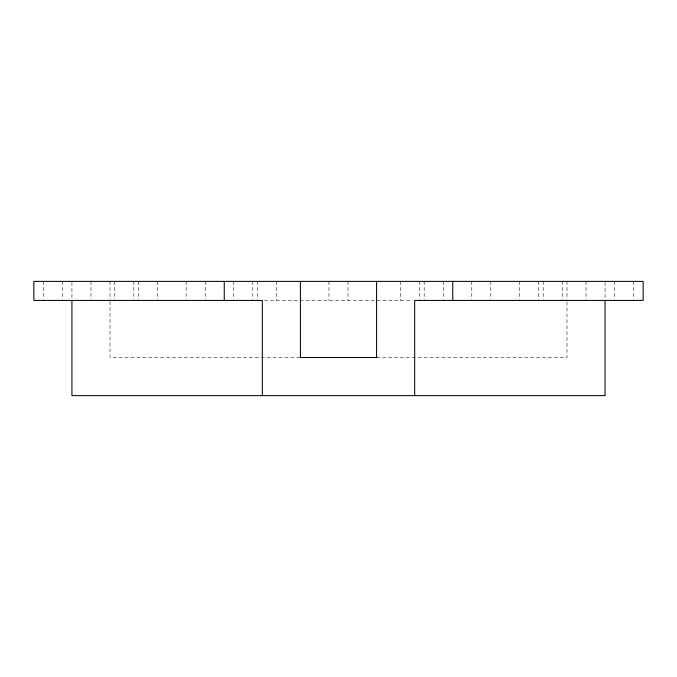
<?xml version="1.0" encoding="UTF-8"?>
<svg xmlns="http://www.w3.org/2000/svg" width="677" height="677" viewBox="0 0 677 677"><rect width="100%" height="100%" fill="white"/><g stroke="black" fill="none" stroke-linecap="round" stroke-linejoin="round"><path stroke-width="0.51" stroke-dasharray="3.38 2.54" d="M264.453 300.419L412.547 300.419M299.979 357.541L110.012 357.541L110.012 300.156M376.581 357.541L566.987 357.541L566.987 300.156M633.63 281.378L633.63 299.361M614.589 281.378L614.589 299.361M605.069 282.436L605.069 299.361M586.028 281.378L586.028 299.361M566.987 281.378L566.987 299.361M562.223 281.378L562.223 299.361M543.182 281.378L543.182 299.361M538.427 281.378L538.427 299.361M519.386 281.378L519.386 299.361M490.825 281.378L490.825 299.361M471.784 281.378L471.784 299.361M443.223 281.378L443.223 299.361M424.183 281.378L424.183 299.361M419.418 281.378L419.418 299.361M400.378 281.378L400.378 300.419M348.02 281.378L348.02 300.419M328.98 281.378L328.98 300.419M276.622 281.378L276.622 300.419M257.582 281.378L257.582 299.361M252.817 281.378L252.817 299.361M233.777 281.378L233.777 299.361M205.216 281.378L205.216 299.42M186.175 281.378L186.175 299.42M157.614 281.378L157.614 299.42M138.573 281.378L138.573 299.42M133.818 281.378L133.818 299.361M114.777 281.378L114.777 299.361M109.996 281.378L109.996 299.361M90.989 281.378L90.989 299.361M71.931 282.436L71.931 299.361M62.411 281.378L62.411 299.361M43.37 281.378L43.37 299.361"/><path stroke-width="1.02" d="M299.979 357.541L377.021 357.541M605.069 300.419L605.069 395.622L71.931 395.622L71.931 300.419M452.744 281.378L452.744 300.419M414.662 395.622L414.662 300.419L643.15 300.419L643.15 281.378L33.85 281.378L33.85 300.419L262.337 300.419L262.337 395.622M376.581 281.378L376.581 357.541M300.419 281.378L300.419 357.541M224.256 281.378L224.256 300.419"/></g></svg>
